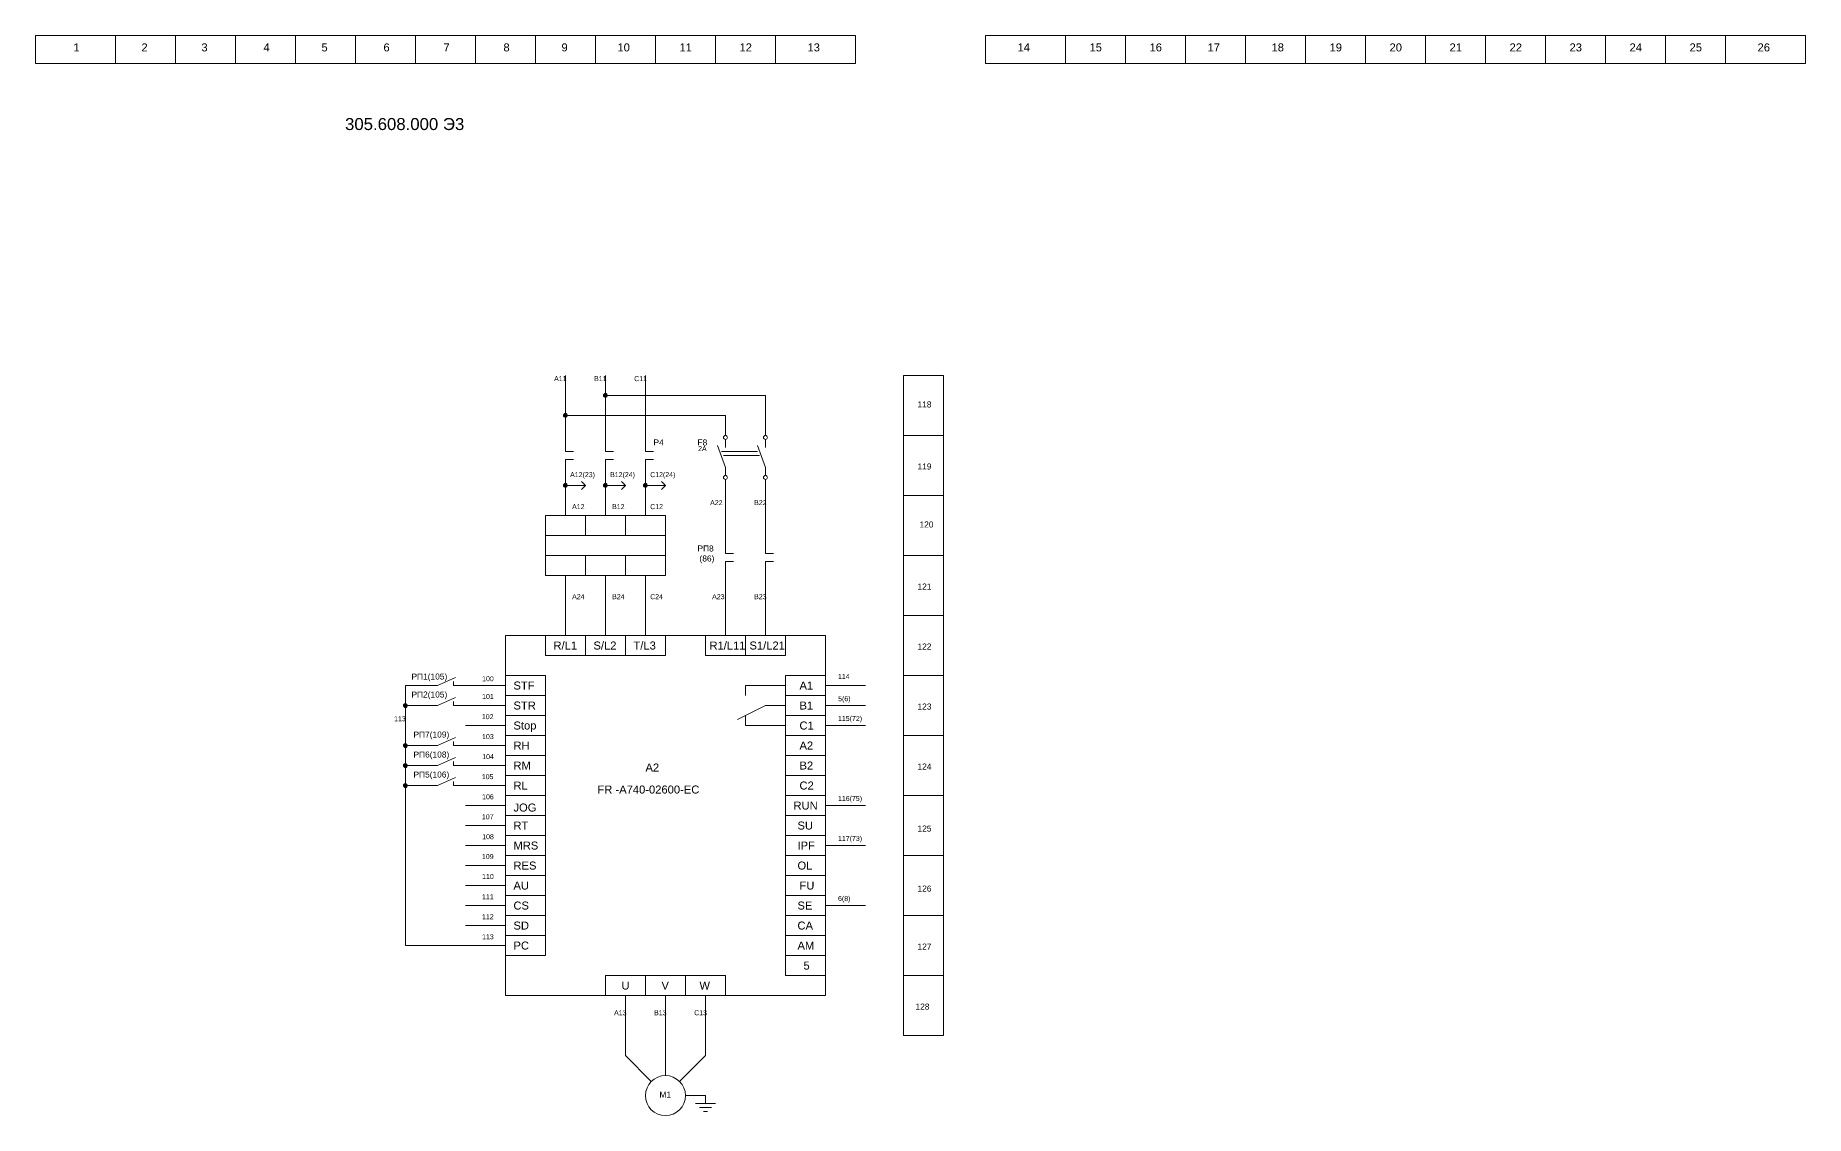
# Model space of a CAD drawing. Header units: millimetres. Extents: x 2474 to 8476, y -100 to 2402.
# Drawn here: x 2557.5 to 3000, y 665 to 935 of the extents above; entities that cross this region are included whole.
import ezdxf

# ---------------------------------------------------------------- set-up
doc = ezdxf.new("R2010")
doc.units = ezdxf.units.MM
doc.layers.get('0').update_dxf_attribs({"lineweight": 20})
doc.styles.get("Standard").update_dxf_attribs({"font": 'arial.ttf'})

msp = doc.modelspace()

# ---------------------------------------------------------------- hatches: boundary and pattern name
h = msp.add_hatch(color=256)
h.dxf.hatch_style = 1
h.paths.add_polyline_path([(2700.5, 845, 1), (2699.5, 845, 1)])
h = msp.add_hatch(color=256)
h.dxf.hatch_style = 1
h.paths.add_polyline_path([(2690.5, 840, 1), (2689.5, 840, 1)])
h = msp.add_hatch(color=256)
h.dxf.hatch_style = 1
h.paths.add_polyline_path([(2690.5, 822.5, 1), (2689.5, 822.5, 1)])
h = msp.add_hatch(color=256)
h.dxf.hatch_style = 1
h.paths.add_polyline_path([(2700.5, 822.5, 1), (2699.5, 822.5, 1)])
h = msp.add_hatch(color=256)
h.dxf.hatch_style = 1
h.paths.add_polyline_path([(2710.5, 822.5, 1), (2709.5, 822.5, 1)])
h = msp.add_hatch(color=256)
h.dxf.hatch_style = 1
h.paths.add_polyline_path([(2650.5, 767.5, 1), (2649.5, 767.5, 1)])
h = msp.add_hatch(color=256)
h.dxf.hatch_style = 1
h.paths.add_polyline_path([(2650.5, 757.5, 1), (2649.5, 757.5, 1)])
h = msp.add_hatch(color=256)
h.dxf.hatch_style = 1
h.paths.add_polyline_path([(2650.5, 752.5, 1), (2649.5, 752.5, 1)])
h = msp.add_hatch(color=256)
h.dxf.hatch_style = 1
h.paths.add_polyline_path([(2650.5, 747.5, 1), (2649.5, 747.5, 1)])

# ---------------------------------------------------------------- linework, layer by layer
for p, q in [((2577.5, 935), (2577.5, 928)), ((2592.5, 935), (2592.5, 928)), ((2607.5, 935), (2607.5, 928)), ((2622.5, 935), (2622.5, 928)), ((2637.5, 935), (2637.5, 928)), ((2652.5, 935), (2652.5, 928)), ((2667.5, 935), (2667.5, 928)), ((2682.5, 935), (2682.5, 928)), ((2697.5, 935), (2697.5, 928)), ((2712.5, 935), (2712.5, 928)), ((2727.5, 935), (2727.5, 928)), ((2742.5, 935), (2742.5, 928)), ((2815, 935), (2815, 928)), ((2830, 935), (2830, 928)), ((2845, 935), (2845, 928)), ((2860, 935), (2860, 928)), ((2875, 935), (2875, 928)), ((2890, 935), (2890, 928)), ((2905, 935), (2905, 928)), ((2920, 935), (2920, 928)), ((2935, 935), (2935, 928)), ((2950, 935), (2950, 928)), ((2965, 935), (2965, 928)), ((2980, 935), (2980, 928)), ((2690, 835), (2690, 850)), ((2700, 835), (2700, 850)), ((2710, 835), (2710, 850)), ((2740, 845), (2700, 845)), ((2740, 835), (2740, 845)), ((2730, 840), (2690, 840)), ((2730, 835), (2730, 840)), ((2690, 835), (2690, 831)), ((2700, 835), (2700, 831)), ((2710, 835), (2710, 831)), ((2730, 827), (2728, 832.5)), ((2730, 834), (2730, 832)), ((2740, 827), (2738, 832.5)), ((2740, 834), (2740, 832)), ((2690, 831), (2692, 831)), ((2690, 825), (2690, 829)), ((2690, 829), (2692, 829)), ((2700, 831), (2702, 831)), ((2700, 825), (2700, 829)), ((2700, 829), (2702, 829)), ((2710, 831), (2712, 831)), ((2710, 825), (2710, 829)), ((2710, 829), (2712, 829)), ((2729, 831), (2738, 831)), ((2729.5, 830), (2738.5, 830)), ((2690, 825), (2690, 815)), ((2694, 823.5), (2695, 822.5)), ((2700, 825), (2700, 815)), ((2704, 823.5), (2705, 822.5)), ((2710, 825), (2710, 815)), ((2714, 823.5), (2715, 822.5)), ((2730, 827), (2730, 825)), ((2730, 824), (2730, 809.5)), ((2740, 827), (2740, 825)), ((2740, 824), (2740, 809.5)), ((2690, 822.5), (2695, 822.5)), ((2695, 822.5), (2694, 821.5)), ((2700, 822.5), (2705, 822.5)), ((2705, 822.5), (2704, 821.5)), ((2710, 822.5), (2715, 822.5)), ((2715, 822.5), (2714, 821.5)), ((2685, 810), (2685, 805)), ((2715, 810), (2715, 805)), ((2730, 809.5), (2730, 805.5)), ((2730, 805.5), (2732, 805.5)), ((2740, 809.5), (2740, 805.5)), ((2740, 805.5), (2742, 805.5)), ((2730, 799.5), (2730, 803.5)), ((2730, 803.5), (2732, 803.5)), ((2740, 799.5), (2740, 803.5)), ((2740, 803.5), (2742, 803.5)), ((2690, 800), (2690, 785)), ((2700, 800), (2700, 785)), ((2710, 800), (2710, 785)), ((2730, 799.5), (2730, 785)), ((2740, 800), (2740, 785)), ((2685, 785), (2675, 785)), ((2675, 785), (2675, 775)), ((2735, 785), (2715, 785)), ((2745, 785), (2755, 785)), ((2755, 785), (2755, 775)), ((2658, 772.5), (2662.5, 774.5)), ((2655, 772.5), (2650, 772.5)), ((2650, 772.5), (2650, 707.5)), ((2655, 772.5), (2658, 772.5)), ((2662, 772.5), (2662, 773.5)), ((2665, 772.5), (2662, 772.5)), ((2675, 772.5), (2665, 772.5)), ((2675, 770), (2685, 770)), ((2745, 772.5), (2735, 772.5)), ((2735, 772.5), (2735, 770)), ((2765, 772.5), (2755, 772.5)), ((2655, 767.5), (2650, 767.5)), ((2655, 767.5), (2658, 767.5)), ((2658, 767.5), (2662.5, 769.5)), ((2662, 767.5), (2662, 768.5)), ((2665, 767.5), (2662, 767.5)), ((2675, 767.5), (2665, 767.5)), ((2740, 767.5), (2733, 764)), ((2745, 767.5), (2740, 767.5)), ((2765, 767.5), (2755, 767.5)), ((2675, 762.5), (2665, 762.5)), ((2675, 765), (2685, 765)), ((2735, 762.5), (2735, 765)), ((2745, 762.5), (2735, 762.5)), ((2765, 762.5), (2755, 762.5)), ((2655, 757.5), (2650, 757.5)), ((2655, 757.5), (2658, 757.5)), ((2658, 757.5), (2662.5, 759.5)), ((2662, 757.5), (2662, 758.5)), ((2665, 757.5), (2662, 757.5)), ((2675, 757.5), (2665, 757.5)), ((2675, 760), (2685, 760)), ((2655, 752.5), (2650, 752.5)), ((2655, 752.5), (2658, 752.5)), ((2658, 752.5), (2662.5, 754.5)), ((2662, 752.5), (2662, 753.5)), ((2665, 752.5), (2662, 752.5)), ((2675, 752.5), (2665, 752.5)), ((2675, 755), (2685, 755)), ((2658, 747.5), (2662.5, 749.5)), ((2662, 747.5), (2662, 748.5)), ((2675, 750), (2685, 750)), ((2655, 747.5), (2650, 747.5)), ((2655, 747.5), (2658, 747.5)), ((2665, 747.5), (2662, 747.5)), ((2675, 747.5), (2665, 747.5)), ((2675, 745), (2685, 745)), ((2675, 742.5), (2665, 742.5)), ((2675, 740), (2685, 740)), ((2765, 742.5), (2755, 742.5)), ((2675, 737.5), (2665, 737.5)), ((2675, 735), (2685, 735)), ((2675, 732.5), (2665, 732.5)), ((2765, 732.5), (2755, 732.5)), ((2675, 727.5), (2665, 727.5)), ((2675, 730), (2685, 730)), ((2675, 722.5), (2665, 722.5)), ((2675, 725), (2685, 725)), ((2675, 717.5), (2665, 717.5)), ((2675, 720), (2685, 720)), ((2765, 717.5), (2755, 717.5)), ((2675, 712.5), (2665, 712.5)), ((2675, 715), (2685, 715)), ((2675, 710), (2685, 710)), ((2650, 707.5), (2665, 707.5)), ((2675, 707.5), (2665, 707.5)), ((2675, 705), (2675, 695)), ((2755, 700), (2755, 695)), ((2675, 695), (2700, 695)), ((2705, 680), (2705, 695)), ((2715, 675), (2715, 695)), ((2725, 680), (2725, 695)), ((2755, 695), (2730, 695)), ((2705, 680), (2711.464, 673.536)), ((2725, 680), (2718.536, 673.536)), ((2720, 670), (2725, 670)), ((2725, 670), (2725, 668)), ((2722.5, 668), (2727.5, 668)), ((2723.5, 667), (2726.5, 667)), ((2724.5, 666), (2725.5, 666))]:
    msp.add_line(p, q)
for points in [[(2762.5, 928), (2557.5, 928), (2557.5, 935), (2762.5, 935)], [(3000, 928), (2795, 928), (2795, 935), (3000, 935)], [(2774.5, 850), (2784.5, 850), (2784.5, 835), (2774.5, 835)], [(2774.5, 835), (2784.5, 835), (2784.5, 820), (2774.5, 820)], [(2774.5, 820), (2784.5, 820), (2784.5, 805), (2774.5, 805)], [(2685, 815), (2695, 815), (2695, 810), (2685, 810)], [(2695, 815), (2705, 815), (2705, 810), (2695, 810)], [(2705, 815), (2715, 815), (2715, 810), (2705, 810)], [(2685, 805), (2695, 805), (2695, 800), (2685, 800)], [(2695, 805), (2705, 805), (2705, 800), (2695, 800)], [(2705, 805), (2715, 805), (2715, 800), (2705, 800)], [(2774.5, 805), (2784.5, 805), (2784.5, 790), (2774.5, 790)], [(2774.5, 790), (2784.5, 790), (2784.5, 775), (2774.5, 775)], [(2685, 785), (2695, 785), (2695, 780), (2685, 780)], [(2695, 785), (2705, 785), (2705, 780), (2695, 780)], [(2705, 785), (2715, 785), (2715, 780), (2705, 780)], [(2725, 785), (2735, 785), (2735, 780), (2725, 780)], [(2735, 785), (2745, 785), (2745, 780), (2735, 780)], [(2675, 775), (2685, 775), (2685, 705), (2675, 705)], [(2745, 775), (2755, 775), (2755, 770), (2745, 770)], [(2774.5, 775), (2784.5, 775), (2784.5, 760), (2774.5, 760)], [(2745, 770), (2755, 770), (2755, 765), (2745, 765)], [(2745, 765), (2755, 765), (2755, 760), (2745, 760)], [(2745, 760), (2755, 760), (2755, 755), (2745, 755)], [(2774.5, 760), (2784.5, 760), (2784.5, 745), (2774.5, 745)], [(2745, 755), (2755, 755), (2755, 750), (2745, 750)], [(2745, 750), (2755, 750), (2755, 745), (2745, 745)], [(2745, 745), (2755, 745), (2755, 740), (2745, 740)], [(2774.5, 745), (2784.5, 745), (2784.5, 730), (2774.5, 730)], [(2745, 740), (2755, 740), (2755, 735), (2745, 735)], [(2745, 735), (2755, 735), (2755, 730), (2745, 730)], [(2745, 730), (2755, 730), (2755, 725), (2745, 725)], [(2774.5, 730), (2784.5, 730), (2784.5, 715), (2774.5, 715)], [(2745, 725), (2755, 725), (2755, 720), (2745, 720)], [(2745, 720), (2755, 720), (2755, 715), (2745, 715)], [(2745, 715), (2755, 715), (2755, 710), (2745, 710)], [(2774.5, 715), (2784.5, 715), (2784.5, 700), (2774.5, 700)], [(2745, 710), (2755, 710), (2755, 705), (2745, 705)], [(2745, 705), (2755, 705), (2755, 700), (2745, 700)], [(2700, 700), (2710, 700), (2710, 695), (2700, 695)], [(2710, 700), (2720, 700), (2720, 695), (2710, 695)], [(2720, 700), (2730, 700), (2730, 695), (2720, 695)], [(2774.5, 700), (2784.5, 700), (2784.5, 685), (2774.5, 685)]]:
    msp.add_lwpolyline(points, close=True)
for centre, radius in [((2700, 845), 0.5), ((2690, 840), 0.5), ((2730, 834.5), 0.5), ((2740, 834.5), 0.5), ((2730, 824.5), 0.5), ((2740, 824.5), 0.5), ((2690, 822.5), 0.5), ((2700, 822.5), 0.5), ((2710, 822.5), 0.5), ((2650, 767.5), 0.5), ((2650, 757.5), 0.5), ((2650, 752.5), 0.5), ((2650, 747.5), 0.5), ((2715, 670), 5)]:
    msp.add_circle(centre, radius)

# ---------------------------------------------------------------- texts
for s, height, p in [('1', 2, (2567, 931)), ('2', 2, (2584, 931)), ('3', 2, (2599, 931)), ('4', 2, (2614.5, 931)), ('5', 2, (2629, 931)), ('6', 2, (2644.5, 931)), ('7', 2, (2659.5, 931)), ('8', 2, (2674.5, 931)), ('9', 2, (2689, 931)), ('10', 2, (2703, 931)), ('11', 2, (2718.5, 931)), ('12', 2, (2733.5, 931)), ('13', 2, (2750.5, 931)), ('14', 2, (2803, 931)), ('15', 2, (2821, 931)), ('16', 2, (2836, 931)), ('17', 2, (2850.5, 931)), ('18', 2, (2866.5, 931)), ('19', 2, (2881, 931)), ('20', 2, (2896, 931)), ('21', 2, (2911, 931)), ('22', 2, (2926, 931)), ('23', 2, (2941, 931)), ('24', 2, (2956, 931)), ('25', 2, (2971, 931)), ('26', 2, (2988, 931)), ('305.608.000 Э3', 3, (2634.899, 911.344)), ('А11', 1.25, (2687.165, 848.582)), ('В11', 1.25, (2697.165, 848.582)), ('С11', 1.25, (2707.165, 848.582)), ('118', 1.5, (2778, 842)), ('P4', 1.5, (2712, 832.5)), ('F8', 1.5, (2723, 832.5)), ('2A', 1.25, (2723.165, 831.082)), ('119', 1.5, (2778, 826.5)), ('A12(23)', 1.25, (2691.165, 824.582)), ('B12(24)', 1.25, (2701.165, 824.582)), ('C12(24)', 1.25, (2711.165, 824.582)), ('A22', 1.25, (2726.165, 817.582)), ('B22', 1.25, (2737.165, 817.582)), ('A12', 1.25, (2691.665, 816.582)), ('B12', 1.25, (2701.665, 816.582)), ('C12', 1.25, (2711.165, 816.582)), ('120', 1.5, (2778.5, 812)), ('РП8', 1.5, (2723, 806)), ('(86)', 1.5, (2723.5, 803.5)), ('121', 1.5, (2778, 796.5)), ('A24', 1.25, (2691.665, 794.082)), ('B24', 1.25, (2701.665, 794.082)), ('C24', 1.25, (2711.165, 794.082)), ('A23', 1.25, (2726.665, 794.082)), ('B23', 1.25, (2737.165, 794.082)), ('R/L1', 2, (2687, 781.5)), ('S/L2', 2, (2697, 781.5)), ('T/L3', 2, (2707, 781.5)), ('R1/L11', 2, (2726, 781.5)), ('S1/L21', 2, (2736, 781.5)), ('122', 1.5, (2778, 781.5)), ('РП1(105)', 1.5, (2651.5, 774)), ('100', 1.25, (2669.165, 773.582)), ('114', 1.25, (2758.131, 774.14)), ('РП2(105)', 1.5, (2651.5, 769.5)), ('101', 1.25, (2669.167, 769.127)), ('STF', 2, (2677, 771.5)), ('A1', 2, (2748.5, 771.5)), ('STR', 2, (2677, 766.5)), ('B1', 2, (2748.5, 766.5)), ('5(6)', 1.25, (2758.165, 768.582)), ('123', 1.5, (2778, 766.5)), ('113', 1.25, (2647.167, 763.577)), ('102', 1.25, (2669.113, 764.092)), ('Stop', 2, (2677, 761.5)), ('C1', 2, (2748.5, 761.5)), ('115(72)', 1.25, (2758.131, 763.64)), ('РП7(109)', 1.5, (2652, 759.5)), ('103', 1.25, (2669.15, 759.107)), ('RH', 2, (2677, 756.5)), ('A2', 2, (2748.5, 756.5)), ('РП6(108)', 1.5, (2652, 754.5)), ('104', 1.25, (2669.19, 754.104)), ('RM', 2, (2677, 751.5)), ('А2', 2, (2710, 751)), ('B2', 2, (2748.5, 751.5)), ('124', 1.5, (2778, 751.5)), ('РП5(106)', 1.5, (2652, 749.5)), ('105', 1.25, (2669.09, 749.098)), ('RL', 2, (2677, 746.5)), ('C2', 2, (2748.5, 746.5)), ('106', 1.25, (2669.166, 744.064)), ('FR -A740-02600-EC', 2, (2698, 745.5)), ('RUN', 2, (2747, 741.5)), ('116(75)', 1.25, (2758.131, 743.64)), ('107', 1.25, (2669.124, 739.075)), ('JOG', 2, (2677, 741)), ('108', 1.25, (2669.188, 734.088)), ('RT', 2, (2677, 736.5)), ('SU', 2, (2748, 736.5)), ('117(73)', 1.25, (2758.131, 733.64)), ('125', 1.5, (2778, 736)), ('109', 1.25, (2669.124, 729.117)), ('MRS', 2, (2677, 731.5)), ('IPF', 2, (2748, 731.5)), ('RES', 2, (2677, 726.5)), ('OL', 2, (2748, 726.5)), ('110', 1.25, (2669.167, 724.129)), ('AU', 2, (2677, 721.5)), ('FU', 2, (2748.5, 721.5)), ('126', 1.5, (2778, 721)), ('111', 1.25, (2669.146, 719.076)), ('CS', 2, (2677, 716.5)), ('SE', 2, (2748, 716.5)), ('6(8)', 1.25, (2758.131, 718.64)), ('112', 1.25, (2669.146, 714.087)), ('SD', 2, (2677, 711.5)), ('CA', 2, (2748, 711.5)), ('113', 1.25, (2669.167, 709.077)), ('PC', 2, (2677, 706.5)), ('AM', 2, (2748, 706.5)), ('127', 1.5, (2778, 706.5)), ('5', 2, (2749.5, 701.5)), ('U', 2, (2704, 696.5)), ('V', 2, (2714, 696.5)), ('W', 2, (2723.5, 696.5)), ('A13', 1.25, (2702.165, 690.082)), ('B13', 1.25, (2712.165, 690.082)), ('C13', 1.25, (2722.165, 690.082)), ('128', 1.5, (2777.5, 691.5)), ('M1', 1.5, (2713.5, 669.5))]:
    msp.add_text(s, height=height).set_placement(p)

doc.saveas('drawing.dxf')
